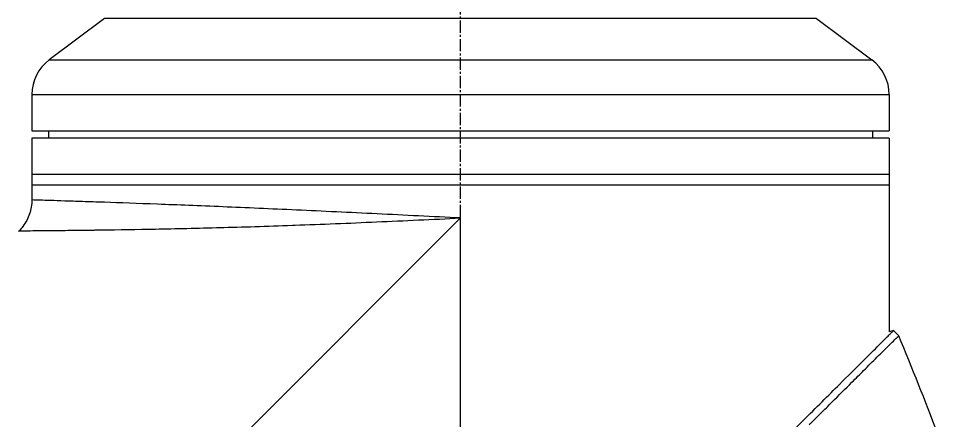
# Model space of a CAD drawing. Header units: millimetres. Extents: x 0 to 4378, y 0 to 2376.
# Drawn here: x 323.3 to 449.8, y 806.7 to 862.2 of the extents above; entities that cross this region are included whole.
import ezdxf

# ---------------------------------------------------------------- set-up
doc = ezdxf.new("R2010")
doc.units = ezdxf.units.MM
doc.header["$LTSCALE"] = 0.2
doc.linetypes.add('CENTER2', pattern=[1.125, 0.75, -0.125, 0.125, -0.125])
doc.layers.add('02_Center Line', color=1, linetype='CENTER2')

# ---------------------------------------------------------------- blocks, each defined once
blk = doc.blocks.new('A$C2641d59f')
for p, q in [((99.4, 259.9), (91.8, 254.2)), ((197.4, 259.9), (99.4, 259.9)), ((197.4, 259.9), (205, 254.2)), ((91.8, 254.2), (205, 254.2)), ((89.4, 249.4), (207.4, 249.4)), ((89.4, 249.4), (89.4, 244.4)), ((207.4, 249.4), (207.4, 244.4)), ((89.4, 244.4), (207.4, 244.4)), ((91.7, 244.4), (91.69, 243.4)), ((205.1, 244.4), (205.11, 243.4)), ((89.4, 243.4), (89.4, 234.89)), ((207.4, 243.4), (89.4, 243.4)), ((207.4, 243.4), (207.4, 236.9)), ((207.4, 238.4), (89.4, 238.4)), ((207.4, 236.9), (89.4, 236.9)), ((207.4, 236.9), (207.4, 233.9)), ((93.4, 234.76), (93.4, 234.76)), ((207.4, 233.4), (207.4, 216.73)), ((148.4, 232.4), (85.2, 169.2)), ((129.21, 231.55), (129.21, 231.55)), ((148.4, 169.2), (148.4, 232.4)), ((87.64, 230.64), (87.54, 230.54)), ((127.67, 231.49), (127.67, 231.49)), ((208, 216.89), (207.4, 216.73)), ((208, 216.89), (208.71, 216.18))]:
    blk.add_line(p, q)
for centre, start, end in [((95.4, 249.4), 126.8699, 180), ((201.4, 249.4), 0, 53.1301)]:
    blk.add_arc(centre, 6, start, end)
for points, knots in [([(89.4, 234.89), (89.4, 234.24), (89.29, 233.58), (88.88, 232.35), (88.56, 231.76), (88.01, 231.03), (87.83, 230.83), (87.64, 230.64)], [0, 0, 0, 0, 0.1944378, 0.1944378, 0.3894915, 0.3894915, 0.4694478, 0.4694478, 0.4694478, 0.4694478]), ([(148.4, 232.4), (144.56, 232.59), (140.68, 232.78), (136.91, 232.97), (135.03, 233.06), (133.16, 233.15), (131.31, 233.24), (129.46, 233.32), (127.62, 233.41), (125.84, 233.49), (122.27, 233.65), (118.88, 233.8), (115.67, 233.94), (112.47, 234.07), (109.43, 234.19), (106.71, 234.29), (103.99, 234.4), (101.54, 234.48), (99.38, 234.56), (98.31, 234.6), (97.3, 234.63), (96.39, 234.66), (95.48, 234.69), (94.65, 234.72), (93.92, 234.74), (92.44, 234.79), (91.31, 234.83), (90.54, 234.85), (89.78, 234.87), (89.4, 234.89), (89.4, 234.89), (89.4, 234.89), (89.4, 234.89), (89.4, 234.89)], [0, 0, 0, 0, 0.0625, 0.0625, 0.0625, 0.0937607, 0.0937607, 0.0937607, 0.125, 0.125, 0.125, 0.1875, 0.1875, 0.1875, 0.25, 0.25, 0.25, 0.3125, 0.3125, 0.3125, 0.343762, 0.343762, 0.343762, 0.375, 0.375, 0.375, 0.437505, 0.437505, 0.437505, 0.4999997, 0.4999997, 0.4999997, 0.5000036, 0.5000036, 0.5000036, 0.5000036]), ([(207.4, 233.9), (207.4, 233.84), (207.4, 233.79), (207.4, 233.73), (207.4, 233.68), (207.4, 233.63), (207.4, 233.59), (207.4, 233.54), (207.4, 233.51), (207.4, 233.48), (207.4, 233.45), (207.4, 233.42), (207.4, 233.41), (207.4, 233.4), (207.4, 233.4), (207.4, 233.4), (207.4, 233.4), (207.4, 233.4), (207.4, 233.4)], [0, 0, 0, 0, 0.1074676, 0.1074676, 0.1074676, 0.2149351, 0.2149351, 0.2149351, 0.3224051, 0.3224051, 0.3224051, 0.4298767, 0.4298767, 0.4298767, 0.5, 0.5, 0.5, 0.5001155, 0.5001155, 0.5001155, 0.5001155]), ([(87.64, 230.64), (87.64, 230.64), (87.64, 230.64), (87.64, 230.64), (87.64, 230.64), (88.05, 230.65), (88.86, 230.65), (89.65, 230.66), (90.81, 230.67), (92.3, 230.68), (92.35, 230.68), (92.39, 230.68), (92.43, 230.68), (93.21, 230.69), (94.09, 230.7), (95.05, 230.71), (95.94, 230.72), (96.92, 230.73), (97.97, 230.74), (98.05, 230.75), (98.13, 230.75), (98.21, 230.75), (100.39, 230.78), (102.84, 230.81), (105.55, 230.86), (105.66, 230.87), (105.78, 230.87), (105.89, 230.87), (108.61, 230.92), (111.64, 230.99), (114.81, 231.07), (114.94, 231.08), (115.07, 231.08), (115.2, 231.08), (118.39, 231.17), (121.74, 231.27), (125.26, 231.4), (125.38, 231.4), (125.5, 231.41), (125.62, 231.41), (127.43, 231.48), (129.3, 231.55), (131.18, 231.62), (133.06, 231.7), (134.95, 231.78), (136.85, 231.87), (140.66, 232.04), (144.53, 232.21), (148.4, 232.4)], [0.5004051, 0.5004051, 0.5004051, 0.5004051, 0.5004089, 0.5004089, 0.5004089, 0.5636131, 0.5636131, 0.5636131, 0.625, 0.625, 0.625, 0.6267728, 0.6267728, 0.6267728, 0.658295, 0.658295, 0.658295, 0.6875, 0.6875, 0.6875, 0.6897468, 0.6897468, 0.6897468, 0.75, 0.75, 0.75, 0.7524879, 0.7524879, 0.7524879, 0.8125, 0.8125, 0.8125, 0.8149217, 0.8149217, 0.8149217, 0.875, 0.875, 0.875, 0.8770602, 0.8770602, 0.8770602, 0.9078721, 0.9078721, 0.9078721, 0.9384902, 0.9384902, 0.9384902, 1, 1, 1, 1]), ([(121.07, 129.83), (121.12, 129.87), (121.52, 130.28), (122.42, 131.19), (122.76, 131.53), (123.79, 132.56), (124.48, 133.26), (126.59, 135.37), (128.02, 136.81), (132.37, 141.18), (135.37, 144.19), (140.46, 149.29), (142.52, 151.35), (146.63, 155.47), (148.16, 157.01), (148.77, 157.62), (148.87, 157.72), (149.3, 158.16), (149.62, 158.48), (151.24, 160.1), (152.54, 161.41), (155.25, 164.14), (156.65, 165.55), (158.67, 167.58), (159.27, 168.19), (160.08, 169), (160.26, 169.19), (160.64, 169.57), (160.84, 169.76), (161.41, 170.34), (161.82, 170.75), (162.99, 171.92), (163.74, 172.68), (166.28, 175.22), (168.06, 177.01), (170.69, 179.64), (171.56, 180.51), (172.86, 181.82), (173.3, 182.25), (174.66, 183.61), (175.56, 184.52), (177.33, 186.29), (178.18, 187.14), (179.85, 188.81), (180.67, 189.63), (182.27, 191.23), (183.05, 192.01), (186.78, 195.74), (189.63, 198.59), (193.4, 202.34), (194.48, 203.43), (197.35, 206.29), (199.04, 207.97), (202.85, 211.76), (204.72, 213.62), (206.33, 215.23), (206.62, 215.52), (207.05, 215.95), (207.22, 216.11), (207.47, 216.36), (207.56, 216.45), (207.76, 216.65), (207.85, 216.74), (207.97, 216.86), (208, 216.89), (208, 216.89)], [0.000001, 0.000001, 0.000001, 0.000001, 0.020999, 0.020999, 0.03362, 0.03362, 0.058853, 0.058853, 0.10929, 0.10929, 0.210139, 0.210139, 0.277387, 0.277387, 0.343259, 0.343259, 0.357255, 0.357255, 0.400141, 0.400141, 0.572106, 0.572106, 0.758153, 0.758153, 0.839265, 0.839265, 0.865124, 0.865124, 0.885821, 0.885821, 0.936976, 0.936976, 1.031169, 1.031169, 1.255712, 1.255712, 1.367089, 1.367089, 1.423303, 1.423303, 1.543936, 1.543936, 1.662482, 1.662482, 1.779397, 1.779397, 1.892284, 1.892284, 2.327177, 2.327177, 2.51121, 2.51121, 2.83327, 2.83327, 3.318061, 3.318061, 3.439024, 3.439024, 3.529698, 3.529698, 3.597738, 3.597738, 3.699741, 3.699741, 3.801662, 3.801662, 3.801662, 3.801662]), ([(196.39, 203.92), (196.4, 203.93), (196.44, 203.97), (196.53, 204.06), (196.56, 204.09), (196.66, 204.19), (196.73, 204.26), (196.93, 204.46), (197.07, 204.59), (197.46, 204.99), (197.72, 205.25), (198.5, 206.02), (199, 206.52), (200.47, 207.99), (201.4, 208.91), (202.83, 210.33), (203.37, 210.87), (204.55, 212.05), (205.17, 212.66), (206.03, 213.52), (206.32, 213.81), (206.73, 214.22), (206.87, 214.35), (207.14, 214.62), (207.27, 214.75), (207.68, 215.16), (207.93, 215.41), (208.32, 215.79), (208.46, 215.94), (208.66, 216.13), (208.71, 216.18), (208.71, 216.18)], [-1.6918166, -1.6918166, -1.6918166, -1.6918166, -1.685693, -1.685693, -1.6817249, -1.6817249, -1.6737888, -1.6737888, -1.6579164, -1.6579164, -1.6261739, -1.6261739, -1.5626748, -1.5626748, -1.4356975, -1.4356975, -1.3510339, -1.3510339, -1.2381853, -1.2381853, -1.1740219, -1.1740219, -1.139664, -1.139664, -1.1030566, -1.1030566, -1.0153848, -1.0153848, -0.9294611, -0.9294611, -0.844105, -0.844105, -0.844105, -0.844105])]:
    blk.add_open_spline(points, degree=3, knots=knots)
blk.add_open_spline([(214.06, 202.74), (212.35, 207.25), (210.56, 211.73), (208.71, 216.18)], degree=3)
at = {"layer": '02_Center Line', "ltscale": 11.288275}
blk.add_line((148.4, 95.35), (148.4, 675.12), dxfattribs=at)

msp = doc.modelspace()

# ---------------------------------------------------------------- block references
msp.add_blockref('A$C2641d59f', (235.724, 602.257))

doc.saveas('drawing.dxf')
